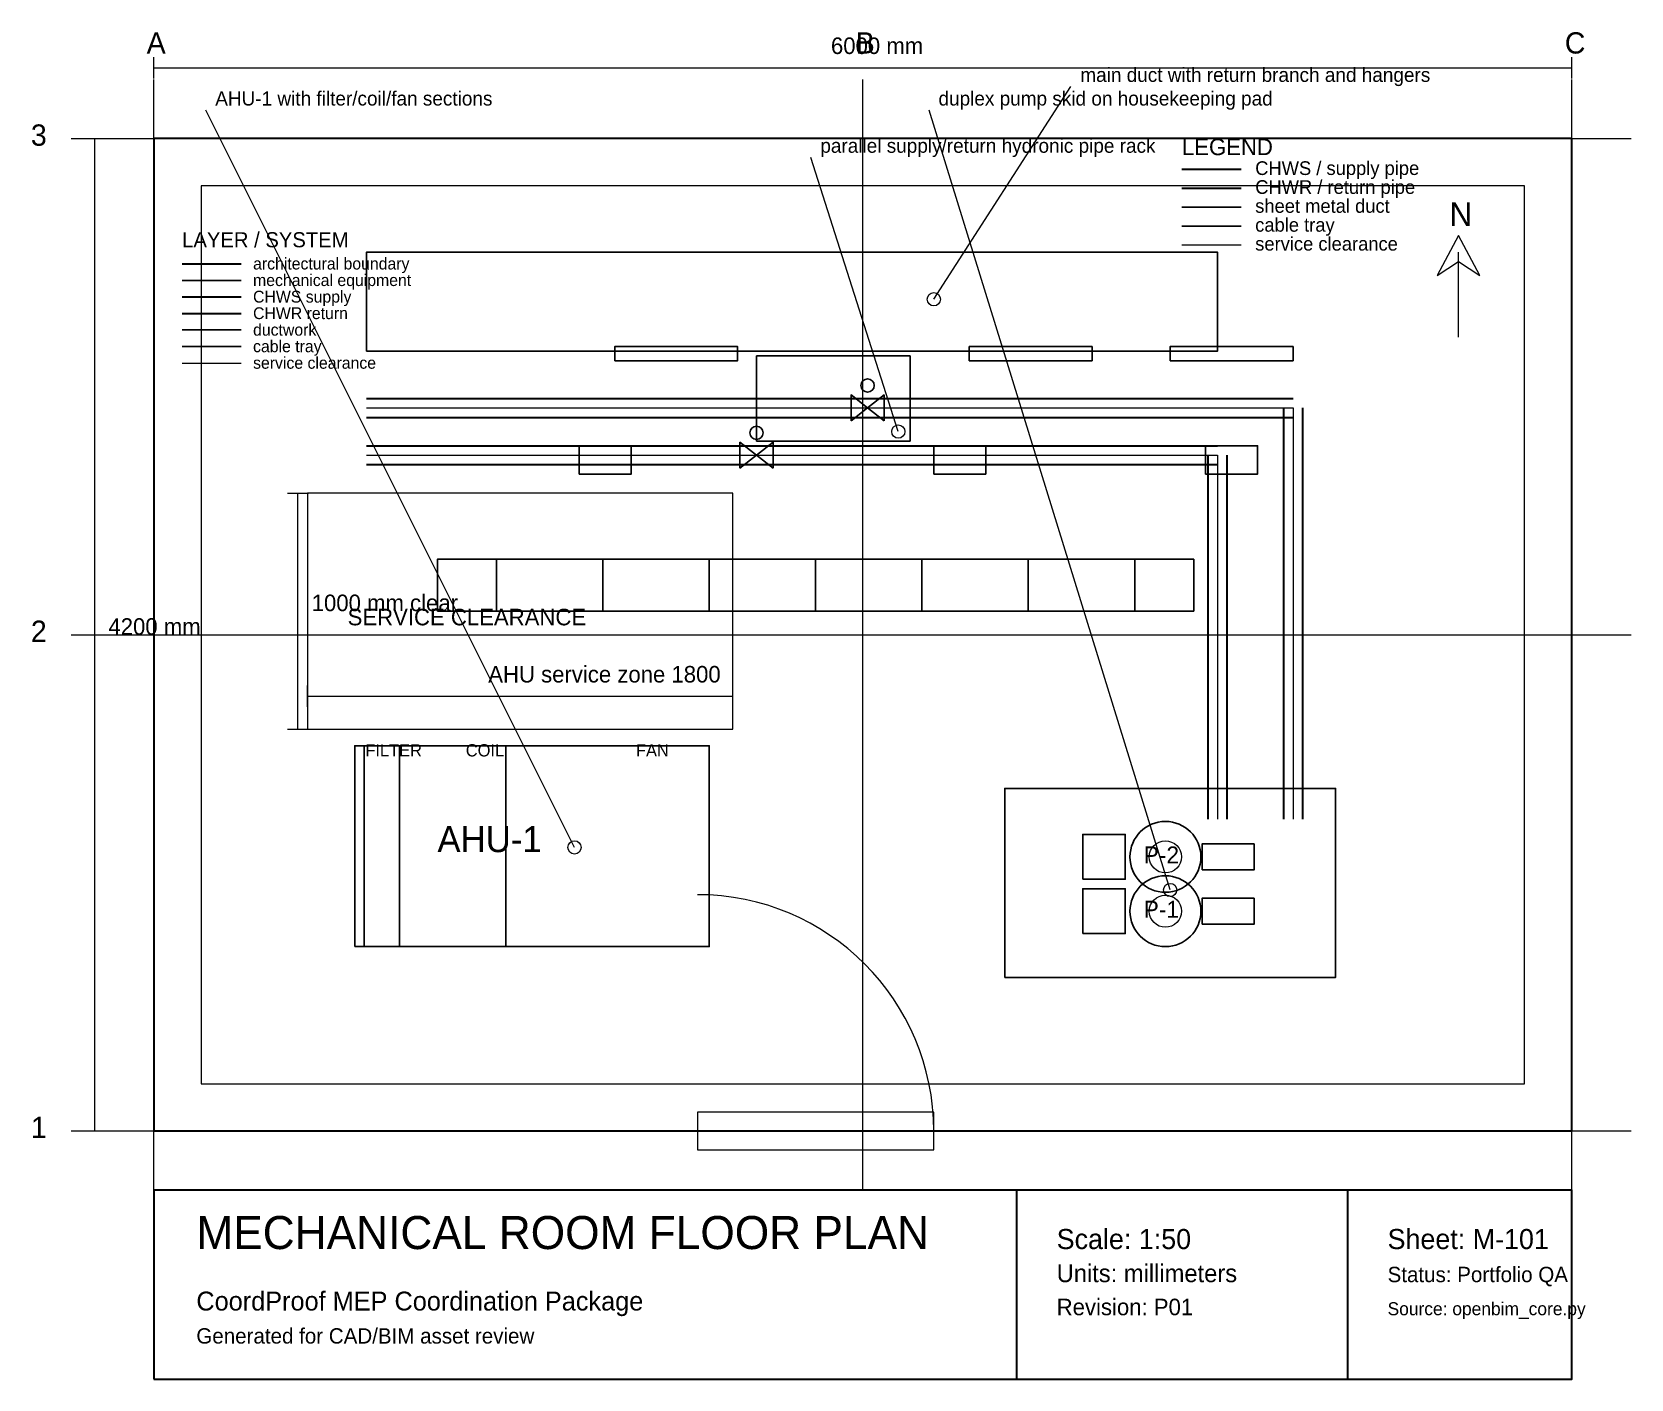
# Model space of a CAD drawing. Header units: millimetres. Extents: x -515 to 6250, y -1050 to 4651.
import ezdxf

# ---------------------------------------------------------------- set-up
doc = ezdxf.new("R2010")
doc.units = ezdxf.units.MM
for name, color, linetype, lineweight in [('A-DOOR', 3, 'Continuous', 18), ('A-SLAB', 8, 'Continuous', 13), ('A-WALL', 7, 'Continuous', 35), ('ANNOTATIONS', 7, 'Continuous', 18), ('CENTERLINES', 6, 'Continuous', 13), ('CLEARANCE', 96, 'Continuous', 13), ('DIMENSIONS', 1, 'Continuous', 18), ('E-CABLETRAY', 30, 'Continuous', 25), ('M-DUCT', 9, 'Continuous', 25), ('M-EQUIP', 5, 'Continuous', 25), ('M-PIPE-FITTING', 30, 'Continuous', 25), ('M-PIPE-RETURN', 1, 'Continuous', 35), ('M-PIPE-SUPPLY', 4, 'Continuous', 35), ('M-SUPPORT', 2, 'Continuous', 25), ('TITLEBLOCK', 7, 'Continuous', 35)]:
    doc.layers.add(name, color=color, linetype=linetype, lineweight=lineweight)

msp = doc.modelspace()

# ---------------------------------------------------------------- linework, layer by layer
at = {"layer": 'A-DOOR'}
msp.add_line((2300, 0), (3300, 0), dxfattribs=at)
msp.add_lwpolyline([(2300, -80), (3300, -80), (3300, 80), (2300, 80)], close=True, dxfattribs=at)
msp.add_arc((2300, 0), 1000, 0, 90, dxfattribs=at)
at = {"layer": 'A-SLAB'}
msp.add_lwpolyline([(200, 200), (5800, 200), (5800, 4000), (200, 4000)], close=True, dxfattribs=at)
at = {"layer": 'A-WALL'}
msp.add_line((120, 3670), (370, 3670), dxfattribs=at)
msp.add_lwpolyline([(0, 0), (6000, 0), (6000, 4200), (0, 4200)], close=True, dxfattribs=at)
at = {"layer": 'ANNOTATIONS'}
for p, q in [((3300, 3520), (3880, 4420)), ((1780, 1200), (220, 4320)), ((4300, 1020), (3280, 4320)), ((3150, 2960), (2780, 4120)), ((5520, 3360), (5520, 3720))]:
    msp.add_line(p, q, dxfattribs=at)
msp.add_lwpolyline([(5520, 3790), (5430, 3620), (5520, 3680), (5610, 3620), (5520, 3790)], dxfattribs=at)
for centre in [(3300, 3520), (3150, 2960), (1780, 1200), (4300, 1020)]:
    msp.add_circle(centre, 28, dxfattribs=at)
at = {"layer": 'CENTERLINES'}
for p, q in [((0, -250), (0, 4450)), ((3000, -250), (3000, 4450)), ((6000, -250), (6000, 4450)), ((-350, 4200), (6250, 4200)), ((900, 3060), (4820, 3060)), ((4820, 3060), (4820, 1320)), ((900, 2860), (4500, 2860)), ((4500, 2860), (4500, 1320)), ((-350, 2100), (6250, 2100)), ((-350, 0), (6250, 0))]:
    msp.add_line(p, q, dxfattribs=at)
for centre in [(4280, 1160), (4280, 930)]:
    msp.add_circle(centre, 68, dxfattribs=at)
at = {"layer": 'CLEARANCE'}
for p, q in [((4350, 3750), (4600, 3750)), ((120, 3250), (370, 3250))]:
    msp.add_line(p, q, dxfattribs=at)
msp.add_lwpolyline([(650, 1700), (2450, 1700), (2450, 2700), (650, 2700)], close=True, dxfattribs=at)
at = {"layer": 'DIMENSIONS'}
for p, q in [((0, 4455), (0, 4545)), ((6000, 4455), (6000, 4545)), ((0, 4500), (6000, 4500)), ((-295, 4200), (-205, 4200)), ((-250, 0), (-250, 4200)), ((565, 2700), (655, 2700)), ((610, 1700), (610, 2700)), ((650, 1795), (650, 1885)), ((650, 1840), (2450, 1840)), ((2450, 1795), (2450, 1885)), ((565, 1700), (655, 1700)), ((-295, 0), (-205, 0))]:
    msp.add_line(p, q, dxfattribs=at)
at = {"layer": 'E-CABLETRAY'}
for p, q in [((4350, 3830), (4600, 3830)), ((120, 3320), (370, 3320)), ((1450, 2200), (1450, 2420)), ((1900, 2200), (1900, 2420)), ((2350, 2200), (2350, 2420)), ((2800, 2200), (2800, 2420)), ((3250, 2200), (3250, 2420)), ((3700, 2200), (3700, 2420)), ((4150, 2200), (4150, 2420))]:
    msp.add_line(p, q, dxfattribs=at)
msp.add_lwpolyline([(1200, 2200), (4400, 2200), (4400, 2420), (1200, 2420)], close=True, dxfattribs=at)
at = {"layer": 'M-DUCT'}
for p, q in [((4350, 3910), (4600, 3910)), ((120, 3390), (370, 3390))]:
    msp.add_line(p, q, dxfattribs=at)
for points in [[(900, 3300), (4500, 3300), (4500, 3720), (900, 3720)], [(2550, 2920), (3200, 2920), (3200, 3280), (2550, 3280)]]:
    msp.add_lwpolyline(points, close=True, dxfattribs=at)
at = {"layer": 'M-EQUIP'}
for p, q in [((120, 3600), (370, 3600)), ((890, 780), (890, 1630)), ((1040, 780), (1040, 1630)), ((1490, 780), (1490, 1630))]:
    msp.add_line(p, q, dxfattribs=at)
for points in [[(850, 780), (2350, 780), (2350, 1630), (850, 1630)], [(3600, 650), (5000, 650), (5000, 1450), (3600, 1450)], [(3930, 1065), (4110, 1065), (4110, 1255), (3930, 1255)], [(4435, 1105), (4655, 1105), (4655, 1215), (4435, 1215)], [(3930, 835), (4110, 835), (4110, 1025), (3930, 1025)], [(4435, 875), (4655, 875), (4655, 985), (4435, 985)]]:
    msp.add_lwpolyline(points, close=True, dxfattribs=at)
for centre in [(4280, 1160), (4280, 930)]:
    msp.add_circle(centre, 150, dxfattribs=at)
at = {"layer": 'M-PIPE-FITTING'}
for points in [[(2950, 3005), (3020, 3060), (2950, 3115), (2950, 3005)], [(3090, 3005), (3020, 3060), (3090, 3115), (3090, 3005)], [(2480, 2805), (2550, 2860), (2480, 2915), (2480, 2805)], [(2620, 2805), (2550, 2860), (2620, 2915), (2620, 2805)]]:
    msp.add_lwpolyline(points, dxfattribs=at)
for centre in [(3020, 3155), (2550, 2955)]:
    msp.add_circle(centre, 28, dxfattribs=at)
at = {"layer": 'M-PIPE-RETURN'}
for p, q in [((4350, 3990), (4600, 3990)), ((120, 3460), (370, 3460)), ((900, 3100), (4820, 3100)), ((4780, 3060), (4780, 1320)), ((4860, 3060), (4860, 1320)), ((900, 3020), (4820, 3020))]:
    msp.add_line(p, q, dxfattribs=at)
at = {"layer": 'M-PIPE-SUPPLY'}
for p, q in [((4350, 4070), (4600, 4070)), ((120, 3530), (370, 3530)), ((900, 2900), (4500, 2900)), ((4460, 2860), (4460, 1320)), ((4540, 2860), (4540, 1320)), ((900, 2820), (4500, 2820))]:
    msp.add_line(p, q, dxfattribs=at)
at = {"layer": 'M-SUPPORT'}
for points in [[(1950, 3260), (2470, 3260), (2470, 3320), (1950, 3320)], [(3450, 3260), (3970, 3260), (3970, 3320), (3450, 3320)], [(4300, 3260), (4820, 3260), (4820, 3320), (4300, 3320)], [(1800, 2780), (2020, 2780), (2020, 2900), (1800, 2900)], [(3300, 2780), (3520, 2780), (3520, 2900), (3300, 2900)], [(4450, 2780), (4670, 2780), (4670, 2900), (4450, 2900)]]:
    msp.add_lwpolyline(points, close=True, dxfattribs=at)
at = {"layer": 'TITLEBLOCK'}
for points in [[(0, -1050), (6000, -1050), (6000, -250), (0, -250)], [(3650, -1050), (6000, -1050), (6000, -250), (3650, -250)], [(5050, -1050), (6000, -1050), (6000, -250), (5050, -250)]]:
    msp.add_lwpolyline(points, close=True, dxfattribs=at)

# ---------------------------------------------------------------- texts
at = {"layer": 'ANNOTATIONS'}
for s, height, p in [('main duct with return branch and hangers', 60, (3920, 4440)), ('AHU-1 with filter/coil/fan sections', 60, (260, 4340)), ('duplex pump skid on housekeeping pad', 60, (3320, 4340)), ('parallel supply/return hydronic pipe rack', 60, (2820, 4140)), ('LEGEND', 70, (4350, 4130)), ('CHWS / supply pipe', 58, (4660, 4046)), ('CHWR / return pipe', 58, (4660, 3966)), ('sheet metal duct', 58, (4660, 3886)), ('N', 100, (5482, 3830)), ('cable tray', 58, (4660, 3806)), ('LAYER / SYSTEM', 64, (120, 3740)), ('service clearance', 58, (4660, 3726)), ('architectural boundary', 50, (420, 3646)), ('mechanical equipment', 50, (420, 3576)), ('CHWS supply', 50, (420, 3506)), ('CHWR return', 50, (420, 3436)), ('ductwork', 50, (420, 3366)), ('cable tray', 50, (420, 3296)), ('service clearance', 50, (420, 3226))]:
    msp.add_text(s, height=height, dxfattribs=at).set_placement(p)
at = {"layer": 'CENTERLINES'}
for s, p in [('A', (-30, 4560)), ('B', (2970, 4560)), ('C', (5970, 4560)), ('3', (-520, 4170)), ('2', (-520, 2070)), ('1', (-520, -30))]:
    msp.add_text(s, height=90, dxfattribs=at).set_placement(p)
at = {"layer": 'CLEARANCE'}
msp.add_text('SERVICE CLEARANCE', height=70, dxfattribs=at).set_placement((820, 2140))
at = {"layer": 'DIMENSIONS'}
for s, p in [('6000 mm', (2865, 4558)), ('1000 mm clear', (668, 2200)), ('4200 mm', (-192, 2100)), ('AHU service zone 1800', (1415, 1898))]:
    msp.add_text(s, height=70, dxfattribs=at).set_placement(p)
at = {"layer": 'M-EQUIP'}
for s, height, p in [('FILTER', 52, (895, 1585)), ('COIL', 52, (1320, 1585)), ('FAN', 52, (2040, 1585)), ('AHU-1', 110, (1200, 1180)), ('P-2', 72, (4188, 1132)), ('P-1', 72, (4188, 902))]:
    msp.add_text(s, height=height, dxfattribs=at).set_placement(p)
at = {"layer": 'TITLEBLOCK'}
for s, height, p in [('MECHANICAL ROOM FLOOR PLAN', 140, (180, -500)), ('Scale: 1:50', 85, (3820, -500)), ('Sheet: M-101', 85, (5220, -500)), ('Units: millimeters', 75, (3820, -640)), ('Status: Portfolio QA', 65, (5220, -640)), ('CoordProof MEP Coordination Package', 80, (180, -760)), ('Revision: P01', 70, (3820, -780)), ('Source: openbim_core.py', 55, (5220, -780)), ('Generated for CAD/BIM asset review', 65, (180, -900))]:
    msp.add_text(s, height=height, dxfattribs=at).set_placement(p)

doc.saveas('drawing.dxf')
